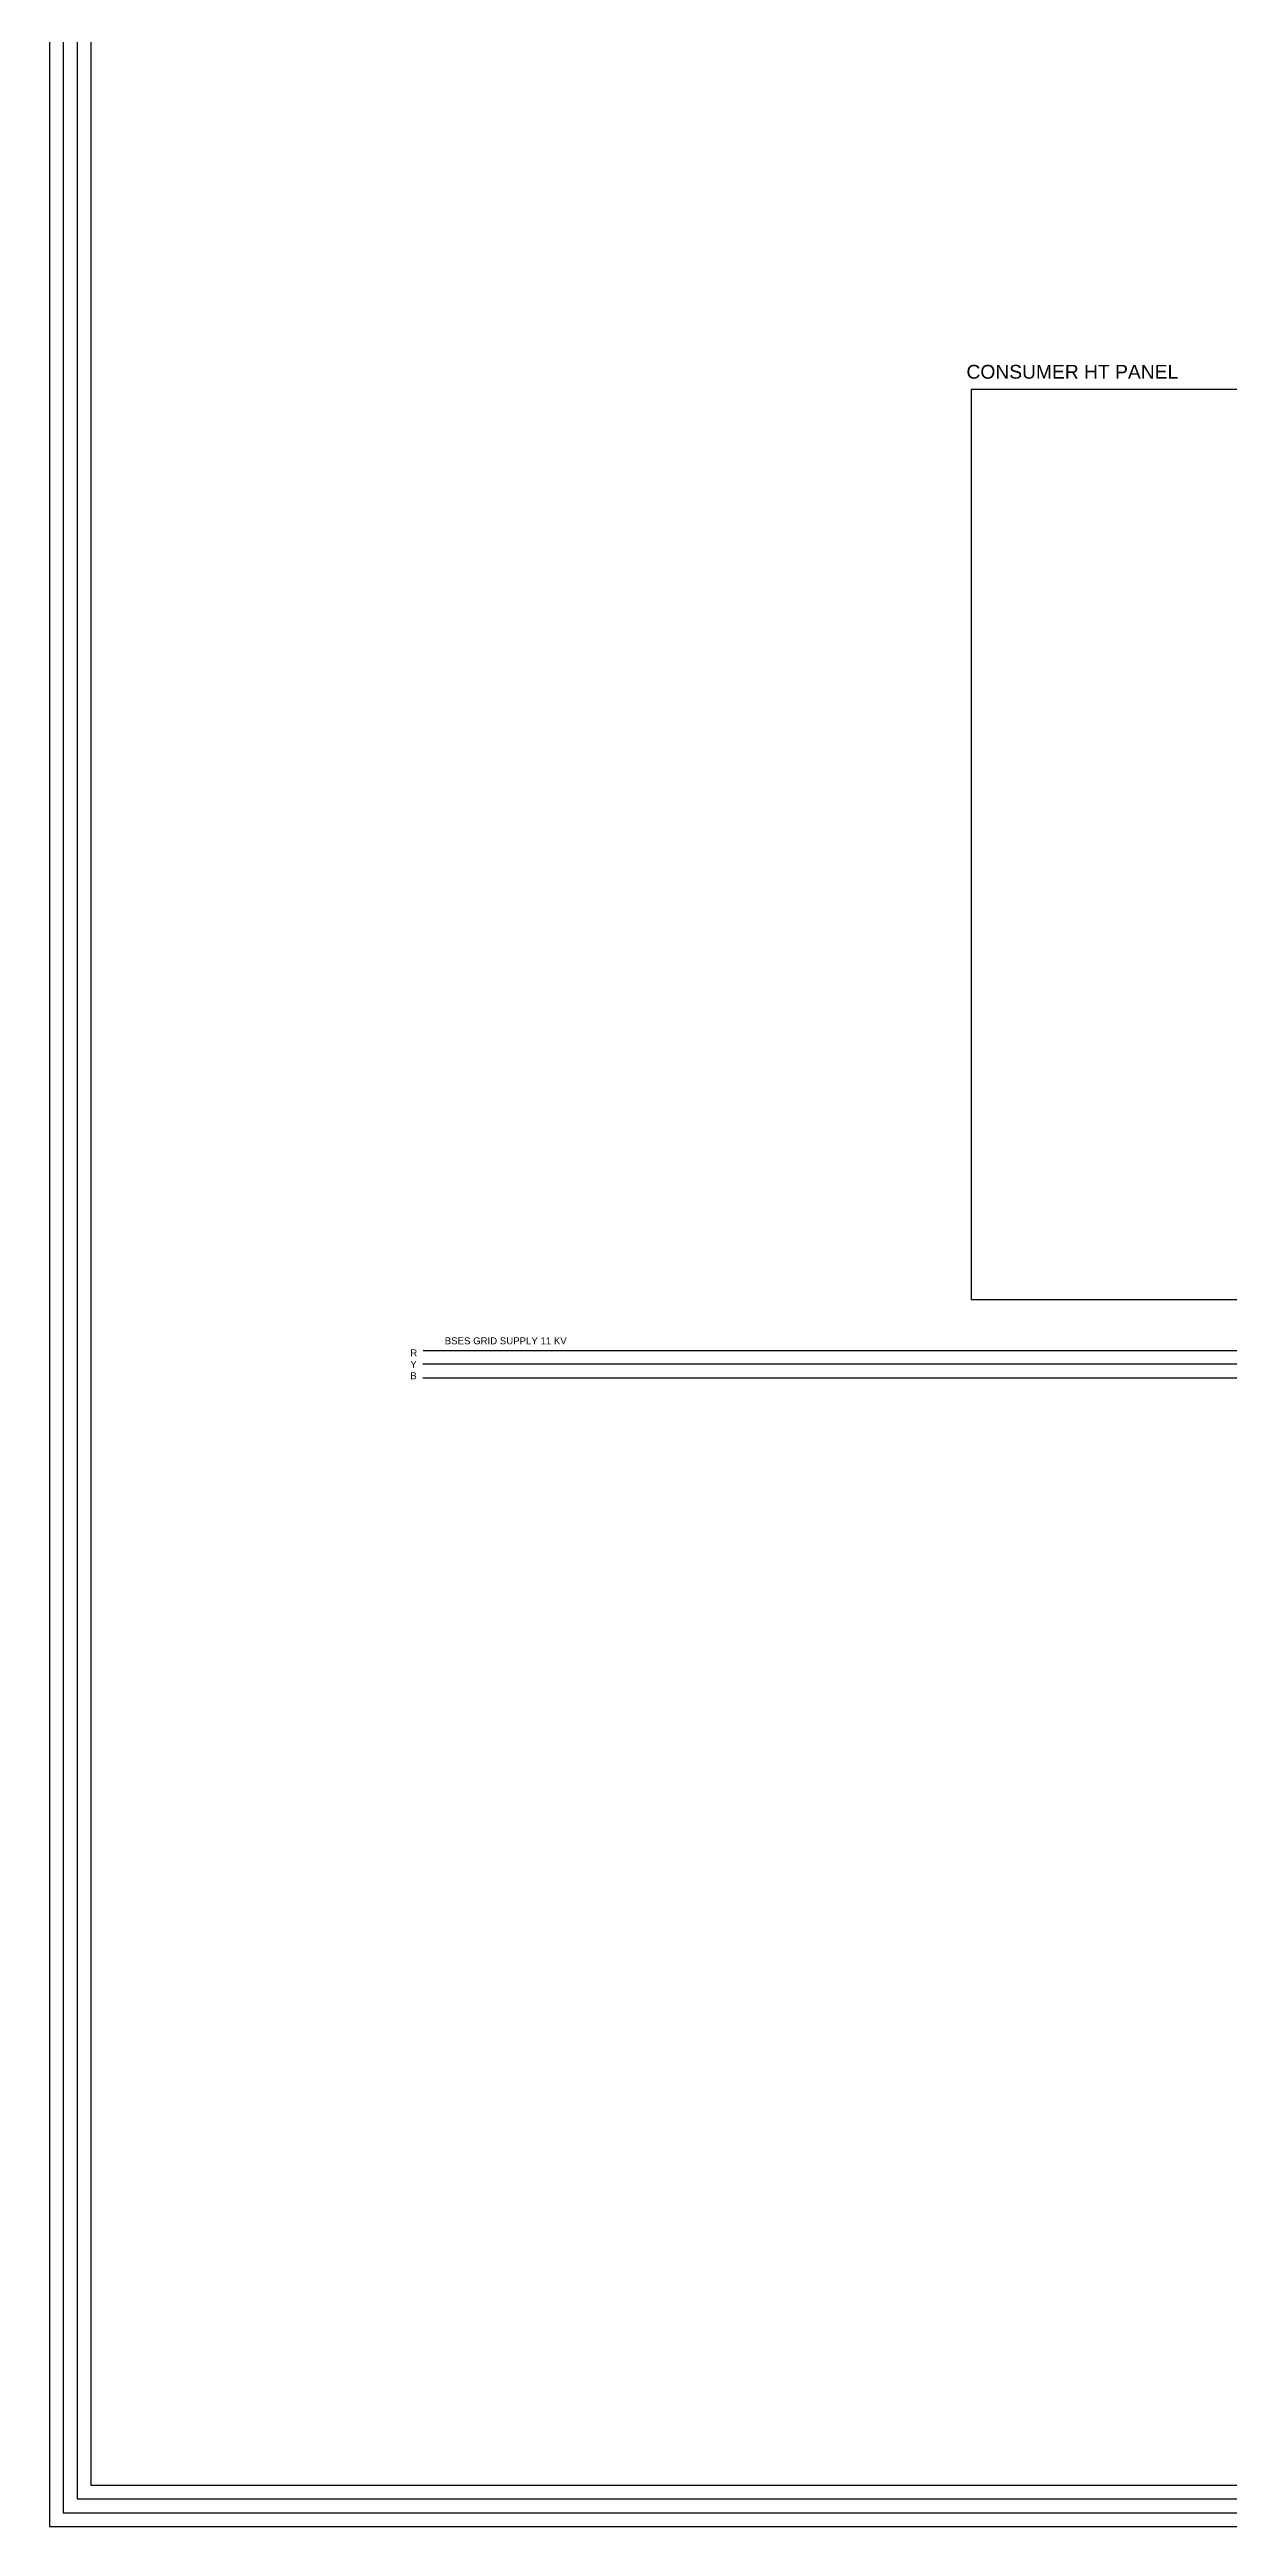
# Model space of a CAD drawing. Header units: inches. Extents: x -137 to 2243, y 16 to 894.
# Drawn here: x 957.5 to 1043.1, y 16.5 to 196.2 of the extents above; entities that cross this region are included whole.
import ezdxf

# ---------------------------------------------------------------- set-up
doc = ezdxf.new("R2010")
doc.units = ezdxf.units.IN
doc.header["$MEASUREMENT"] = 0
doc.styles.get("Standard").update_dxf_attribs({"font": 'arial.ttf'})

msp = doc.modelspace()

# ---------------------------------------------------------------- linework, layer by layer
for p, q in [((960.48, 215.64), (960.48, 89.41)), ((959.48, 214.64), (959.48, 89.68)), ((957.48, 212.64), (957.48, 89.68)), ((958.48, 213.64), (958.48, 90.68)), ((984.56, 100.83), (1075.59, 100.83)), ((984.59, 101.8), (1074.59, 101.8)), ((984.56, 99.83), (1076.59, 99.83)), ((958.48, 90.68), (958.48, 17.52)), ((957.48, 89.68), (957.48, 16.52)), ((959.48, 89.68), (959.48, 18.52)), ((960.48, 89.68), (960.48, 19.52)), ((959.48, 18.52), (1059.89, 18.52)), ((960.48, 19.52), (1058.89, 19.52)), ((957.48, 16.52), (1061.89, 16.52)), ((958.48, 17.52), (1060.89, 17.52))]:
    msp.add_line(p, q)
msp.add_lwpolyline([(1024.36, 105.51), (1126.82, 105.51), (1126.82, 171.49), (1024.36, 171.49)], close=True)

# ---------------------------------------------------------------- texts
at = {"attachment_point": 7}
for s, width, heights, insert, char_height in [('\\pxqc;CONSUMER HT PANEL', 17.3839, [0], (1023.01, 172.27), 1), ('BSES GRID SUPPLY 11 KV', 37.1349, [0], (986.16, 102.25), 0.5), ('R\\PY\\PB', 0.5, [2.51], (983.66, 99.72), 0.5)]:
    msp.add_mtext_dynamic_manual_height_columns(s, width=width, gutter_width=1, heights=heights, dxfattribs=dict(at, insert=insert, char_height=char_height))

doc.saveas('drawing.dxf')
